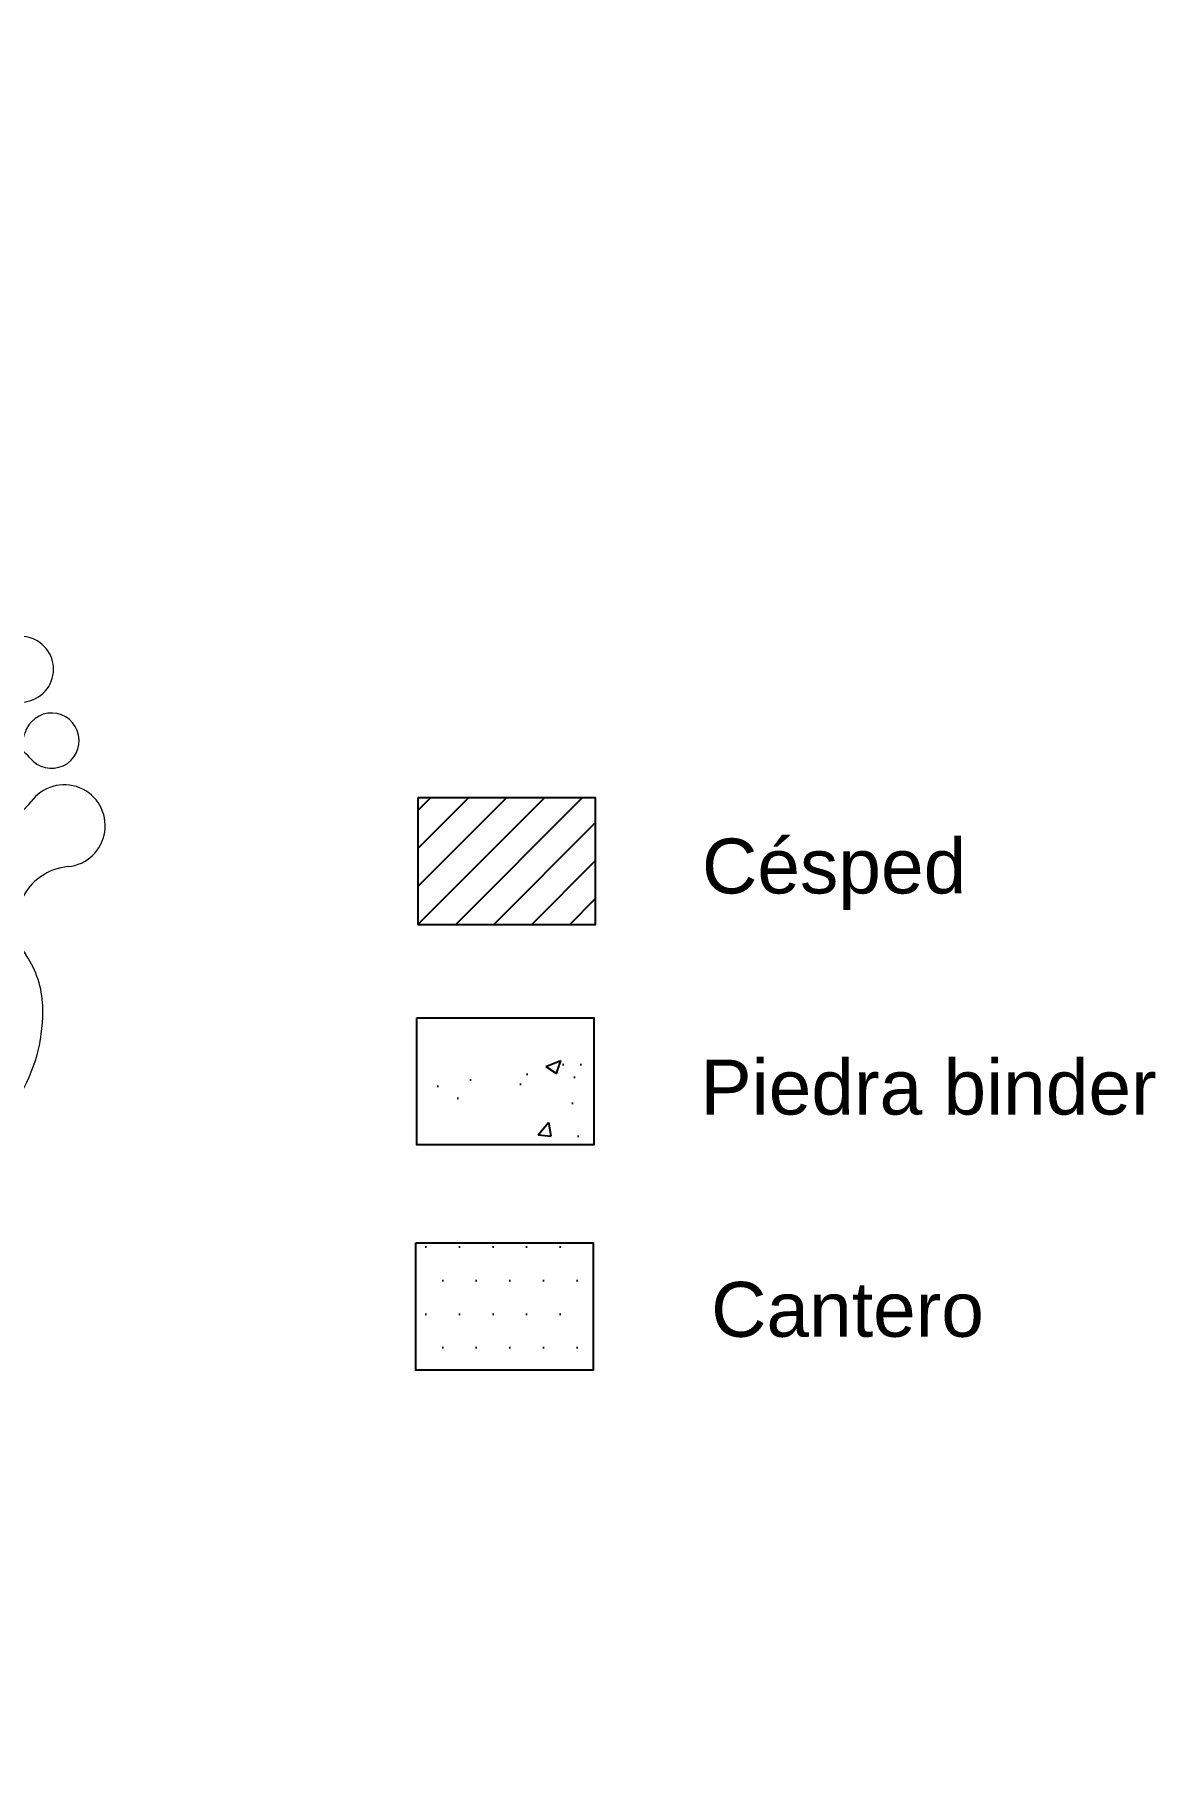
# Model space of a CAD drawing. Header units: metres. Extents: x 16.9 to 32.2, y 6.4 to 18.1.
# Drawn here: x 27.02 to 32.24, y 10.04 to 18.1 of the extents above; entities that cross this region are included whole.
import ezdxf

# ---------------------------------------------------------------- set-up
doc = ezdxf.new("R2010")
doc.units = ezdxf.units.M
doc.header["$MEASUREMENT"] = 0
doc.layers.add('AG-TRANSPORT', color=8, linetype='Continuous')
doc.styles.get("Standard").update_dxf_attribs({"font": 'arial.ttf'})

# ---------------------------------------------------------------- blocks, each defined once
blk = doc.blocks.new('Acer palmatum')
at = {"layer": 'AG-TRANSPORT', "color": 252, "lineweight": 5, "true_color": 0x939598}
for p, q in [((0.5668387818861191, 4.040751866517077), (0.5668387818861191, 4.040751866517077)), ((-0.6832363241046409, 3.803565106158914), (-0.6832363241046409, 3.803565106158914)), ((-0.3965652340856849, 3.581991491637133), (-0.3965652340856849, 3.581991491637133)), ((0.6929432372679116, 3.437588379888478), (0.6929432372679116, 3.437588379888478)), ((-1.014646525408121, 3.282485244032991), (-1.014646525408121, 3.282485244032991)), ((-0.8281248249877358, 3.280427563162032), (-0.8281248249877358, 3.280427563162032)), ((0.4416817360008274, 3.188373718651459), (0.4416817360008274, 3.188373718651459)), ((-1.410369303388933, 3.090728195262031), (-1.410369303388933, 3.090728195262031)), ((0.3252842928156774, 3.082366452560393), (0.3252842928156774, 3.082366452560393)), ((1.861860126580119, 3.085418760975131), (1.861860126580119, 3.085418760975131)), ((2.086254434837397, 3.109826903160545), (2.086254434837397, 3.109826903160545)), ((0.274107494283772, 2.879318695366152), (0.274107494283772, 2.879318695366152)), ((-2.443017314500828, 2.590333610850205), (-2.443017314500828, 2.590333610850205)), ((2.505122016222632, 2.553165856760337), (2.505122016222632, 2.553165856760337)), ((2.141262959911185, 2.422524526806569), (2.141262959911185, 2.422524526806569)), ((-2.182084941195296, 2.312061402317465), (-2.182084941195296, 2.312061402317465)), ((-2.762573786596217, 2.104714197729955), (-2.762573786596217, 2.104714197729955)), ((-2.233261739727169, 2.109013645123248), (-2.233261739727169, 2.109013645123248)), ((1.523181668588713, 2.123018279202405), (1.523181668588713, 2.123018279202405)), ((0.07620433417831052, 2.061839396356916), (0.07620433417831052, 2.061839396356916)), ((-1.488423225360485, 2.007448377659411), (-1.488423225360485, 2.007448377659411)), ((-1.342395396016929, 2.001759240053627), (-1.342395396016929, 2.001759240053627)), ((0.01512806556626245, 1.903346412863034), (0.01512806556626245, 1.903346412863034)), ((1.127458890607898, 1.931261230431446), (1.127458890607898, 1.931261230431446)), ((-0.002247217788308831, 1.782860806517434), (-0.002247217788308831, 1.782860806517434)), ((1.284934626554801, 1.811292568352428), (1.284934626554801, 1.811292568352428)), ((2.705113017134121, 1.708337610676121), (2.705113017134121, 1.708337610676121)), ((-0.0951120277910178, 1.679686900931504), (-0.0951120277910178, 1.679686900931504)), ((2.263567527152194, 1.594780442803653), (2.263567527152194, 1.594780442803653)), ((0.09481087949603406, 1.430866646019648), (0.09481087949603406, 1.430866646019648)), ((2.212390728620349, 1.391732685609462), (2.212390728620349, 1.391732685609462)), ((1.281067533581556, 1.313710174661036), (1.281067533581556, 1.313710174661036)), ((2.845695093120376, 1.368101193358576), (2.845695093120376, 1.368101193358576)), ((-0.5232704118264273, 1.13136039841547), (-0.5232704118264273, 1.13136039841547)), ((-2.50961645179925, 1.012555756274526), (-2.50961645179925, 1.012555756274526)), ((2.674378731151076, 0.9859486979331855), (2.674378731151076, 0.9859486979331855)), ((-0.9189931898072459, 0.9396033496445177), (-0.9189931898072459, 0.9396033496445177)), ((-3.189127457030846, 0.8196868919415436), (-3.189127457030846, 0.8196868919415436)), ((-0.2438017068587506, 0.8244753925607498), (-0.2438017068587506, 0.8244753925607498)), ((-1.919320896042269, 0.7276330474309525), (-1.919320896042269, 0.7276330474309525)), ((-3.669789687988882, 0.577308375430345), (-3.669789687988882, 0.577308375430345)), ((-2.105162128450061, 0.6316993941278852), (-2.105162128450061, 0.6316993941278852)), ((-0.4991425054629808, 0.6246780897546245), (-0.4991425054629808, 0.6246780897546245)), ((-0.294978505390592, 0.6214276353665547), (-0.294978505390592, 0.6214276353665547)), ((4.050558292523647, 0.6199719716627285), (4.050558292523647, 0.6199719716627285)), ((0.8583809561201612, 0.5262652625640314), (0.8583809561201612, 0.5262652625640314)), ((-1.951641200919148, 0.4392087652327028), (-1.951641200919148, 0.4392087652327028)), ((2.128187517108739, 0.4342114180534402), (2.128187517108739, 0.4342114180534402)), ((3.548365907688058, 0.3312564603771371), (3.548365907688058, 0.3312564603771371)), ((-2.276478490419386, 0.2495468987024623), (-2.276478490419386, 0.2495468987024623)), ((1.936036016548236, 0.2952747967607152), (1.936036016548236, 0.2952747967607152)), ((2.632639073492868, 0.2713996811890631), (2.632639073492868, 0.2713996811890631)), ((-2.569722492241571, 0.1397025176285425), (-2.569722492241571, 0.1397025176285425)), ((-2.751170940869692, 0.05417034231784257), (-2.751170940869692, 0.05417034231784257)), ((-2.965445270222396, -0.05205453114239944), (-2.965445270222396, -0.05205453114239944)), ((0.6643286304919798, -0.06203880887048996), (0.6643286304919798, -0.06203880887048996)), ((2.014557782170407, -0.02810656641511144), (2.014557782170407, -0.02810656641511144)), ((-2.802347739401593, -0.1488774148763987), (-2.802347739401593, -0.1488774148763987)), ((-0.9002989290468335, -0.1164298275679734), (-0.9002989290468335, -0.1164298275679734)), ((1.618835004189574, -0.2198636151860498), (1.618835004189574, -0.2198636151860498)), ((-0.5713332174627368, -0.4750302534822168), (-0.5713332174627368, -0.4750302534822168)), ((0.4930122685226586, -0.4441913042959129), (0.4930122685226586, -0.4441913042959129)), ((-2.345874566476834, -0.5573942583574727), (-2.345874566476834, -0.5573942583574727)), ((-1.07606800548826, -0.6494481028680639), (-1.07606800548826, -0.6494481028680639)), ((0.5861869930776926, -0.7202581995978896), (0.5861869930776926, -0.7202581995978896)), ((1.694481527477798, -0.6631106171959686), (1.694481527477798, -0.6631106171959686)), ((0.3441103850910601, -0.752403060544367), (0.3441103850910601, -0.752403060544367)), ((3.43381938943401, -0.7557770118688509), (3.43381938943401, -0.7557770118688509)), ((1.643304728945925, -0.8661583743901851), (1.643304728945925, -0.8661583743901851)), ((1.701633846674241, -0.8508158877349459), (1.701633846674241, -0.8508158877349459)), ((1.869191829895232, -0.810168030566313), (1.869191829895232, -0.810168030566313)), ((2.971440407662772, -0.9428697322455442), (2.971440407662772, -0.9428697322455442)), ((-0.03189429824475098, -1.019764447202025), (-0.03189429824475098, -1.019764447202025)), ((3.262503027464717, -1.137929507294249), (3.262503027464717, -1.137929507294249)), ((-3.078702451473678, -1.24533530372512), (-3.078702451473678, -1.24533530372512)), ((-0.427617076225566, -1.211521495972985), (-0.427617076225566, -1.211521495972985)), ((-0.812887706533175, -1.433415667438901), (-0.812887706533175, -1.433415667438901)), ((-1.517037832136435, -1.492178811099532), (-1.517037832136435, -1.492178811099532)), ((-0.86406450506502, -1.636463424633092), (-0.86406450506502, -1.636463424633092)), ((-1.460265087337458, -1.711916080384807), (-1.460265087337458, -1.711916080384807)), ((-2.860145137505992, -1.836062581465864), (-2.860145137505992, -1.836062581465864)), ((-1.688354194105752, -1.874331306524965), (-1.688354194105752, -1.874331306524965)), ((3.124015187074548, -1.879725164428439), (3.124015187074548, -1.879725164428439)), ((-2.078346378659891, -2.01142232798896), (-2.078346378659891, -2.01142232798896)), ((-1.502621675922807, -1.93447540865645), (-1.502621675922807, -1.93447540865645)), ((1.366950016873808, -1.962616263238932), (1.366950016873808, -1.962616263238932)), ((-0.2328151149342439, -2.026529253167023), (-0.2328151149342439, -2.026529253167023)), ((1.187363275645048, -2.129484210843351), (1.187363275645048, -2.129484210843351)), ((-2.474069156640677, -2.203179376759888), (-2.474069156640677, -2.203179376759888)), ((-0.3121746327331749, -2.240308032795429), (-0.3121746327331749, -2.240308032795429)), ((1.252452926805631, -2.185917014097875), (1.252452926805631, -2.185917014097875)), ((2.505933895752111, -2.179231412032586), (2.505933895752111, -2.179231412032586)), ((2.544886737228197, -2.227897038033955), (2.544886737228197, -2.227897038033955)), ((2.110211117771268, -2.370988460803567), (2.110211117771268, -2.370988460803567)), ((1.081136564836338, -2.568069509523273), (1.081136564836338, -2.568069509523273)), ((-1.140419217137161, -2.73292131348186), (-1.140419217137161, -2.73292131348186)), ((1.077563106659404, -2.871383045215367), (1.077563106659404, -2.871383045215367)), ((1.12539552780337, -2.921001677195616), (1.12539552780337, -2.921001677195616)), ((2.45731612620887, -2.934046235793748), (2.45731612620887, -2.934046235793748)), ((1.074218729271497, -3.124049434389832), (1.074218729271497, -3.124049434389832)), ((0.4594818153369751, -3.17088929281952), (0.4594818153369751, -3.17088929281952)), ((-0.6593687853688692, -3.311556558955434), (-0.6593687853688692, -3.311556558955434)), ((0.0637590373561423, -3.362646341590455), (0.0637590373561423, -3.362646341590455)), ((0.6104377756197117, -3.403610403466033), (0.6104377756197117, -3.403610403466033))]:
    blk.add_line(p, q, dxfattribs=at)
blk.add_circle((0, 0), 0.1950569797543985, dxfattribs=at)
for centre, radius, start, end in [((0.4640095032232949, 3.999311726838272), 0.1375347003202302, 350.6230697383948, 216.1021727494167), ((-0.1144869189519255, 3.925050536024678), 0.155177344186987, 16.1863941620964, 214.2537729548907), ((0.5887825724224705, 4.129188124179297), 0.5771204998598205, 196.1863941621023, 220.1364464968819), ((0.8368925880403815, 3.937735575666899), 0.2403983854711687, 170.6230697384068, 237.1675266061296), ((1.160091328202803, 3.851733837554733), 0.1297253431437757, 299.3077392705837, 170.9853761996819), ((0.2473895908912347, 3.841337186824425), 0.1305700212184203, 220.1364464968839, 36.10217274942877), ((0.8348306649530883, 3.903335169055218), 0.1996030590177523, 302.1368870860082, 350.985376199705), ((-0.6150478946928359, 3.59691679716553), 0.2266644693316222, 32.45348956816248, 143.1551411645825), ((-0.3323295970069111, 3.776705739742876), 0.108378363332391, 212.4534895681513, 34.25377295489643), ((-53.6009481967465, 43.30017363916931), 65.98401619988738, 322.8753586648958, 323.1551411645806), ((0.8248979386751145, 3.919146669334005), 0.2182755680183899, 237.1675266061184, 302.1368870859861), ((1.28825591966465, 3.623419489357509), 0.132102088759945, 119.3077392705764, 316.9227350168648), ((1.722119141852605, 3.217740260853276), 0.4618784934202377, 109.7845275061992, 136.9227350168643), ((1.629029776756532, 3.476525167556737), 0.1868598434498985, 331.1667124672192, 109.7845275062029), ((-1.290557212551487, 3.45823241180517), 0.1105182575724643, 22.60499867331047, 201.4729337326157), ((-1.082153815827457, 3.545003706062651), 0.1152276909475903, 202.604998673303, 322.8753586648824), ((-1.596694045537113, 3.337808932574884), 0.2184522196141711, 302.5779508805879, 21.47293373262443), ((1.88887633354328, 3.333476660245356), 0.109759624080368, 151.1667124672355, 349.2567263881534), ((2.089846681313016, 3.295345690871606), 0.09479611773118415, 328.5026187540276, 169.2567263881478), ((2.258010136059255, 3.192305565335072), 0.1024251158689831, 148.5026187540259, 303.2518404581573), ((-1.733409096360596, 2.916375146947125), 0.2974634133515549, 119.9131655797816, 154.8781646906382), ((-1.783672964361095, 3.003740231234822), 0.1966709812002784, 53.03067985213415, 119.9131655797622), ((-1.567088914888604, 3.29147740742776), 0.1634697316459522, 233.0306798521417, 302.5779508805911), ((2.389993222054049, 2.991012006049903), 0.138279333608803, 331.5163325765018, 123.2518404581676), ((-2.827596609655682, 3.429438616321988), 0.9110399742555593, 317.0863010651839, 334.878164690625), ((2.604483766474338, 2.874632297011317), 0.1057502349307839, 151.5163325765392, 287.8659135681044), ((-2.414845056908366, 2.692714832264411), 0.112183746568001, 56.47117291804935, 248.3661908388994), ((-2.270112109498911, 2.911143606697181), 0.1498444113960481, 236.47117291803, 317.0863010651672), ((2.690650289718477, 2.607311964366122), 0.175114198512692, 343.0207832139186, 107.8659135680811), ((-2.594266807681169, 2.240327319493169), 0.3744851617893429, 26.40198219578351, 68.36619083888864), ((-2.615603406879753, 2.404721854192218), 0.119103691006993, 347.1554917874205, 146.9091957598256), ((3.080774747524138, 2.488193670173693), 0.2327905214765166, 163.0207832139262, 304.1202378195568), ((-3.370426328163774, 2.896612115184801), 0.7818478456225364, 302.4273968803719, 326.909195759826), ((-2.374061711356699, 2.349647574205111), 0.1286372361573661, 167.1554917874452, 26.40198219578623), ((3.283487616048987, 2.189015696857389), 0.1285956525578846, 272.0892765339112, 124.1202378195383), ((-2.872880843607145, 2.113433892204515), 0.1460097071048452, 122.4273968803773, 242.3740602926366), ((3.294186700781349, 1.895736821285379), 0.1648783143810878, 92.08927653394092, 334.6179859891282), ((-2.999900461475317, 1.870735454987326), 0.1279182300447443, 204.9515577147505, 62.37406029263643), ((-3.282003379110463, 1.739478964019078), 0.183225342216614, 24.95155771475079, 251.6307926804692), ((3.588982789242628, 1.755870735804692), 0.1614148906351373, 262.566064769567, 154.6179859891321), ((-3.414930147810995, 1.339168179700746), 0.2385782256662709, 261.4058030592043, 71.63079268047355), ((3.547265100988206, 1.436145087270805), 0.161020925991532, 82.56606476955064, 309.949569113438), ((3.748812179883455, 1.195520826987504), 0.1528600381463136, 247.8883189155937, 129.9495691134348), ((-4.389091237640375, 1.299462303963438), 0.9141142963741138, 314.5555915990305, 345.3014594638479), ((-3.457849746486382, 1.055181025615383), 0.04863388347255584, 81.40580305923672, 165.3014594638918), ((3.641775283061147, 0.9320748302442823), 0.1315001040701837, 67.88831891559414, 344.5749661571085), ((3.892555862377741, 0.8628804509099908), 0.1286513154797082, 218.5464434186815, 164.5749661571088), ((3.659611849352505, 0.6772799239070117), 0.1691917116807095, 38.54644341869832, 324.1721670675533), ((-3.636624374609436, 0.5352311035915633), 0.158385450750083, 134.5555915990455, 324.0294664586182), ((3.951511603162835, 0.4665395502992347), 0.1908318588572016, 275.3854896560456, 144.1721670675549), ((-3.31628922436731, 0.3027456063412686), 0.2374227286908563, 239.0919431172164, 144.0294664586008), ((3.994349397621093, 0.01213475816072318), 0.2655876759487673, 95.38548965605302, 214.2028015369993), ((-3.523115975165446, -0.04272645691714061), 0.1652287972440537, 59.09194311722015, 234.0303201684503), ((3.406017166481025, -0.387737468005195), 0.44577201608973, 2.006712816509753, 34.202801536992), ((-3.851096708542773, -0.4946559404725299), 0.3931721515135307, 5.052058083427017, 54.03032016844835), ((3.089680910301723, -0.3988212810301057), 0.7623023904374532, 330.4828944549623, 2.006712816513619), ((-3.812911975102022, -0.4912802467557462), 0.354838495595911, 318.9988265297723, 5.052058083422318), ((-3.255032286798247, -0.9762577214218204), 0.3843725010453652, 138.9988265297753, 277.3240141292006), ((5.393044096595407, -1.702909408819231), 1.884606715106882, 150.4828944549658, 158.1735932335993), ((3.834714978391219, -1.078788968401373), 0.2059417798710172, 158.1735932335785, 220.6269518929276), ((3.548125874636487, -1.324659480080033), 0.1716633351685753, 252.4953113927322, 40.62695189295041), ((-3.169988510952169, -1.637927760338147), 0.2827404460705592, 59.35864383210455, 97.32401412920801), ((-3.167798941572155, -1.634231492438136), 0.2784443303297458, 287.7616767777062, 59.35864383209697), ((3.456718240627644, -1.614484756641858), 0.1322347505266865, 72.4953113927282, 270.9693067172284), ((3.461595702982933, -1.902764350146626), 0.1560861014252591, 220.7026312529771, 90.96930671723975), ((-3.01304117318498, -2.117355495833202), 0.2288610703241873, 107.7616767777213, 324.6679424014104), ((3.222286018117114, -2.108622273789077), 0.1595824114121323, 40.70263125296083, 237.9084240786183), ((-2.664155721382564, -2.364673346727624), 0.1987920342482123, 267.7953426713092, 144.6679424013848), ((3.051600598057323, -2.380807038781118), 0.1616932629156062, 228.1220757508424, 57.90842407863338), ((2.825974886712892, -2.632466002566865), 0.1762996300176727, 48.1220757508317, 212.8412772382933), ((-2.556454285785158, -2.831697912717647), 0.2822228387277771, 103.7794165897833, 337.7843519777427), ((2.468438718024267, -2.863247064840525), 0.24924943956741, 213.8659852847598, 32.84127723829466), ((-2.106512839990099, -3.015458979732216), 0.2037971550939503, 313.6658581844639, 157.7843519777375), ((2.13493646664713, -3.087064000425841), 0.1523943980902945, 33.86598528476167, 221.0160086367873), ((-1.447605357887834, -3.253059194720365), 0.1840499090295437, 312.2686305102849, 188.1548083451297), ((-1.82773573336047, -3.307530802097084), 0.1999634479870523, 133.6658581844591, 8.154808345114644), ((1.887949483605556, -3.301887694949762), 0.1749460814121649, 205.6912538862688, 41.01600863678429), ((1.57746605040235, -3.451254912322337), 0.1695978605158597, 25.69125388628328, 191.1409207646264), ((-1.202976334074865, -3.522198856384161), 0.1796526023340495, 132.2686305102729, 338.0244849599868), ((-0.8272253066658664, -3.673825371687894), 0.2255380129843147, 72.41568215699874, 158.0244849599993), ((-0.9348392659934319, -4.013389994999592), 0.5817470775053726, 33.15620850911802, 72.41568215699874), ((0.9055950553780718, -3.743253990393143), 0.2180032012871214, 34.31811607113251, 175.5044835326119), ((1.234379019582303, -3.518820412516817), 0.1800788580878638, 214.3181160711263, 11.14092076461603), ((-0.2126433467914843, -3.541586178112961), 0.2809033658033344, 213.1562085091227, 303.5264494521747), ((0.1232653413703702, -4.048580179067564), 0.3272722369518163, 41.32769111827849, 123.5264494521662), ((0.5061827195010551, -3.711851006207596), 0.1826417306245109, 221.3276911182933, 355.5044835326175)]:
    blk.add_arc(centre, radius, start, end, dxfattribs=at)

msp = doc.modelspace()

# ---------------------------------------------------------------- hatches: boundary and pattern name
h = msp.add_hatch()
h.set_pattern_fill('ANSI31', color=256)
h.set_pattern_definition([(45, (0, 0), (-0.08838834764831845, 0.08838834764831845), [])])
h.paths.add_polyline_path([(29.62885758967241, 14.54385790324432), (28.80376194476867, 14.54385790324432), (28.80376194476867, 13.95179612527863), (29.62885758967241, 13.95179612527863)])
h = msp.add_hatch()
h.set_pattern_fill('AR-CONC', color=256, scale=0.1)
h.set_pattern_definition([(49.99999999999999, (0, 0), (0.7172601826007535, -0.06275213498259512), [0.07500000000000001, -0.8250000000000001]), (355, (0, 0), (-0.138751333613, 0.7521921337000119), [0.06, -0.66]), (100.45144446, (0.059771681, -0.005229344), (0.578508846727112, 0.6894399909686295), [0.06374019199999999, -0.7011421119999999]), (46.18420000000001, (0, 0.2), (1.067241330671572, -0.1655192807930765), [0.1125, -1.2375]), (96.63563549, (0.088936745, 0.186206693), (0.9346619456742284, 0.9741186007745505), [0.09561034200000001, -1.05171376]), (351.1841639899999, (0, 0.2), (0.9346619450547732, 0.9741186002699902), [0.09000000000000001, -0.990000001]), (21, (0.1, 0.15), (0.5969070521184617, -0.4026188906653388), [0.07500000000000001, -0.8250000000000001]), (326.0000000000001, (0.1, 0.15), (0.2433153319215817, 0.7251500450468531), [0.06, -0.66]), (71.45144474, (0.149742254, 0.116448426), (0.8402223767299711, 0.3225311528063539), [0.06374019000000002, -0.701142112]), (37.50000000000001, (0, 0), (0.01215985531729067, 0.3328938538313115), [0, -0.652, 0, -0.67, 0, -0.6625000000000001]), (7.499999999999999, (0, 0), (0.2630695374421486, 0.3944117118823602), [0, -0.382, 0, -0.637, 0, -0.2525]), (327.5, (-0.223, 0), (0.533822436172409, -0.02255487173437976), [0, -0.25, 0, -0.78, 0, -1.035]), (317.5, (-0.323, 0), (0.5831861693423862, 0.1001049823323177), [0, -0.325, 0, -0.518, 0, -0.735])])
h.paths.add_polyline_path([(29.62267668603818, 13.51875016496797), (28.79758104113444, 13.51875016496797), (28.79758104113444, 12.92668838700229), (29.62267668603818, 12.92668838700229)])
h = msp.add_hatch()
h.set_pattern_fill('DOTS', color=256, scale=2.5)
h.set_pattern_definition([(0, (0.01220416856313022, -0.2047240373326531), (0.078125, 0.15625), [0, -0.15625])])
h.paths.add_polyline_path([(29.6182078120587, 12.47007904087832), (28.79311216715496, 12.47007904087832), (28.79311216715496, 11.87801726291264), (29.6182078120587, 11.87801726291264)])

# ---------------------------------------------------------------- linework, layer by layer
for points in [[(28.80376194476867, 14.54385790324432), (29.62885758967241, 14.54385790324432), (29.62885758967241, 13.95179612527863), (28.80376194476867, 13.95179612527863)], [(28.79758104113444, 13.51875016496797), (29.62267668603818, 13.51875016496797), (29.62267668603818, 12.92668838700229), (28.79758104113444, 12.92668838700229)], [(28.79311216715496, 12.47007904087832), (29.6182078120587, 12.47007904087832), (29.6182078120587, 11.87801726291264), (28.79311216715496, 11.87801726291264)]]:
    msp.add_lwpolyline(points, close=True)

# ---------------------------------------------------------------- block references
msp.add_blockref('Acer palmatum', (23.20518511231541, 13.94586142301111))

# ---------------------------------------------------------------- texts
for s, p in [('Césped', (30.12519221672483, 14.09734483172451)), ('Piedra binder', (30.11840275437044, 13.06788565148995)), ('Cantero', (30.1676960107543, 12.03317884208204))]:
    msp.add_text(s, height=0.2555504086776637).set_placement(p)

doc.saveas('drawing.dxf')
